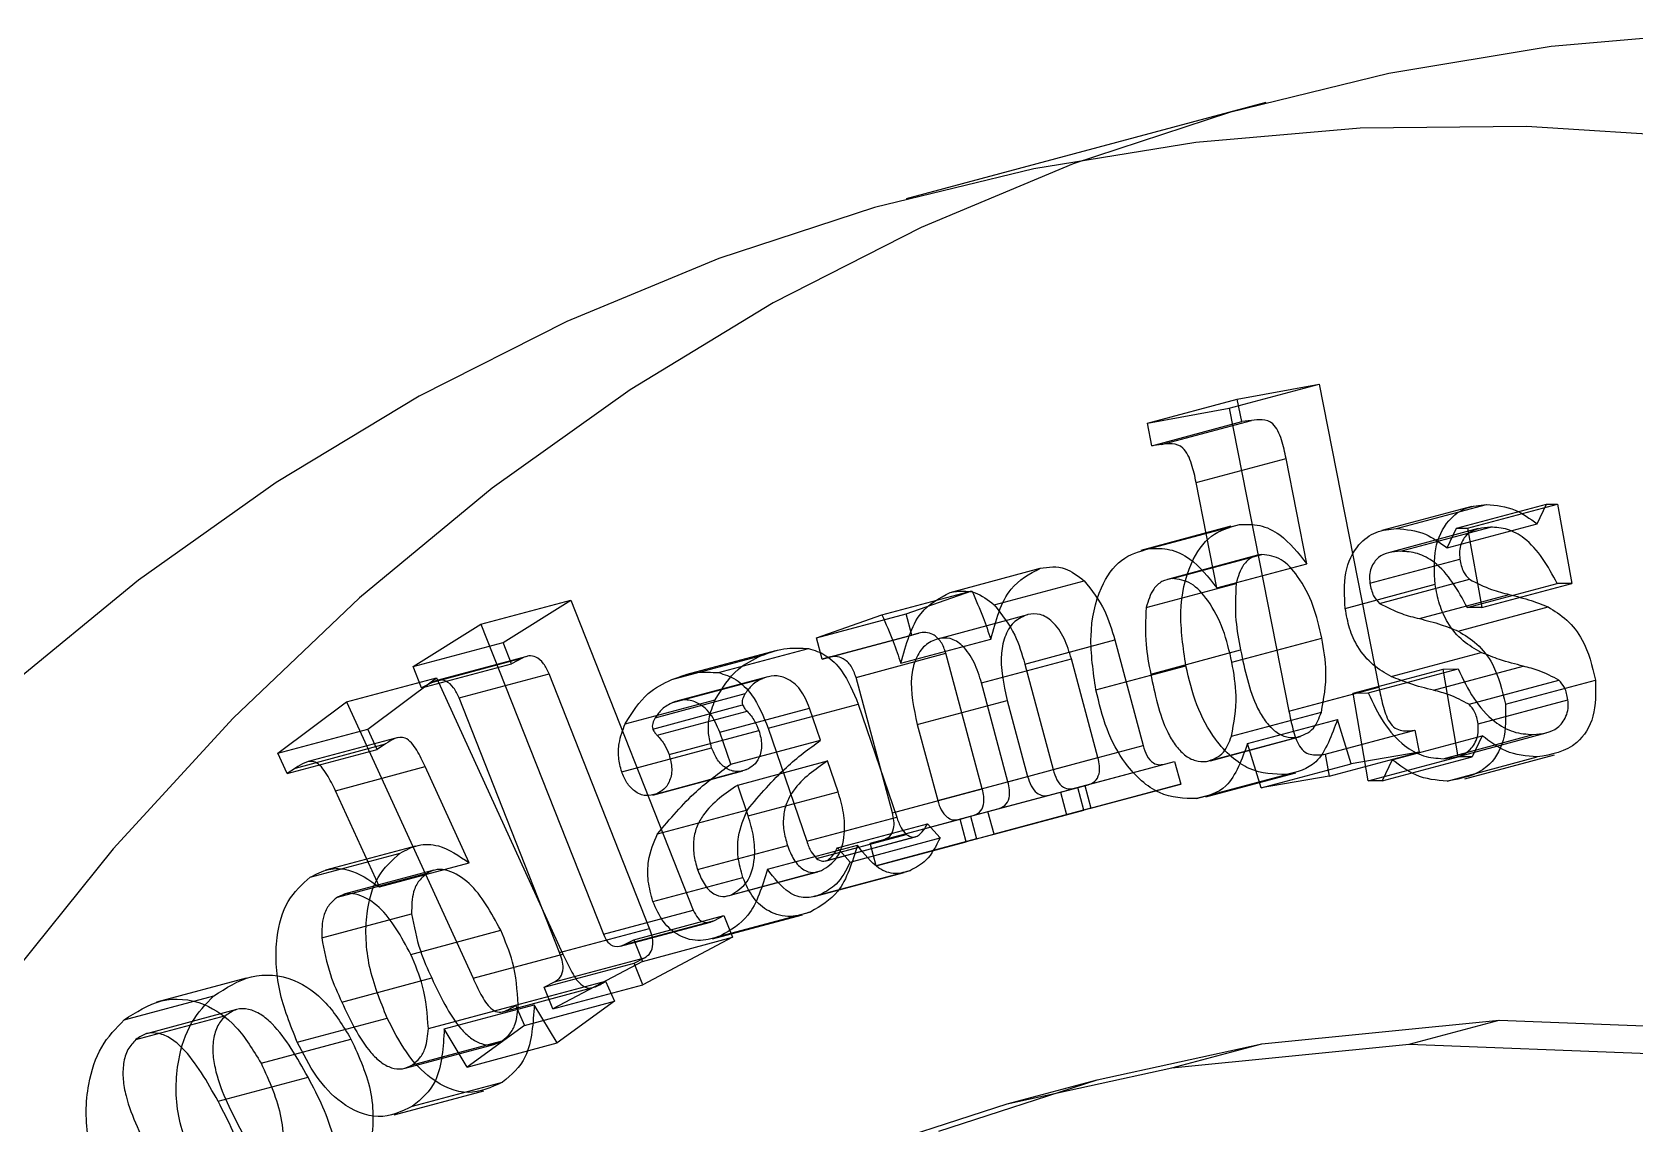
# Model space of a CAD drawing. Header units: inches. Extents: x 0 to 16.3, y 0 to 11.5.
# Drawn here: x 3.9 to 4.508, y 7.909 to 8.324 of the extents above; entities that cross this region are included whole.
import ezdxf

# ---------------------------------------------------------------- set-up
doc = ezdxf.new("R2010")
doc.units = ezdxf.units.IN
doc.header["$MEASUREMENT"] = 0

msp = doc.modelspace()

# ---------------------------------------------------------------- linework, layer by layer
at = {"color": 7, "linetype": 'Continuous', "lineweight": 25}
for p, q in [((4.36816, 8.29701), (4.23156, 8.26042)), ((4.35426, 8.18093), (4.38841, 8.19008)), ((4.35728, 8.18436), (4.38841, 8.19008)), ((4.38841, 8.19008), (4.41104, 8.07507)), ((4.32313, 8.17522), (4.35728, 8.18436)), ((4.35897, 8.17582), (4.35728, 8.18436)), ((4.32313, 8.17522), (4.35426, 8.18093)), ((4.32482, 8.16667), (4.35897, 8.17582)), ((4.32855, 8.16716), (4.3627, 8.17631)), ((4.35426, 8.18093), (4.37689, 8.06592)), ((4.3627, 8.17631), (4.35897, 8.17582)), ((4.32482, 8.16667), (4.32313, 8.17522)), ((4.32855, 8.16716), (4.32482, 8.16667)), ((4.34165, 8.15273), (4.3758, 8.16188)), ((4.38368, 8.12185), (4.3758, 8.16188)), ((4.34953, 8.1127), (4.34165, 8.15273)), ((4.44635, 8.14365), (4.4122, 8.1345)), ((4.41774, 8.13521), (4.45189, 8.14436)), ((4.44055, 8.13537), (4.4747, 8.14452)), ((4.44473, 8.1354), (4.47888, 8.14455)), ((4.47115, 8.13701), (4.4747, 8.14452)), ((4.4747, 8.14452), (4.47888, 8.14455)), ((4.47888, 8.14455), (4.48435, 8.11442)), ((4.3548, 8.1361), (4.32065, 8.12695)), ((4.32398, 8.12763), (4.35813, 8.13677)), ((4.44881, 8.13522), (4.41466, 8.12607)), ((4.41923, 8.12663), (4.45339, 8.13578)), ((4.437, 8.12787), (4.47115, 8.13701)), ((4.437, 8.12787), (4.44055, 8.13537)), ((4.44055, 8.13537), (4.44473, 8.1354)), ((4.44473, 8.1354), (4.4502, 8.10527)), ((4.36495, 8.12509), (4.3308, 8.11594)), ((4.33251, 8.11629), (4.36666, 8.12544)), ((4.34953, 8.1127), (4.38368, 8.12185)), ((4.40765, 8.11452), (4.4418, 8.12367)), ((4.24826, 8.111), (4.28242, 8.12015)), ((4.26497, 8.10629), (4.29912, 8.11544)), ((4.41132, 8.10681), (4.44547, 8.11596)), ((4.4502, 8.10527), (4.48435, 8.11442)), ((4.48435, 8.11442), (4.47878, 8.11437)), ((4.22235, 8.10246), (4.2565, 8.1116)), ((4.23159, 8.10284), (4.2565, 8.1116)), ((4.32269, 8.10523), (4.35684, 8.11438)), ((4.39827, 8.10491), (4.43242, 8.11406)), ((4.42644, 8.10104), (4.46059, 8.11018)), ((4.44463, 8.10523), (4.47878, 8.11437)), ((4.07006, 8.09888), (4.10421, 8.10803)), ((4.07846, 8.09201), (4.10421, 8.10803)), ((4.10421, 8.10803), (4.15069, 7.99037)), ((4.19744, 8.09369), (4.23159, 8.10284)), ((4.19744, 8.09369), (4.22235, 8.10246)), ((4.23374, 8.09482), (4.23159, 8.10284)), ((4.24359, 8.09342), (4.27774, 8.10257)), ((4.44119, 8.09632), (4.47534, 8.10547)), ((4.4502, 8.10527), (4.44463, 8.10523)), ((4.04431, 8.08286), (4.07006, 8.09888)), ((4.07006, 8.09888), (4.11654, 7.98122)), ((4.04431, 8.08286), (4.07846, 8.09201)), ((4.08168, 8.08386), (4.07846, 8.09201)), ((4.19959, 8.08568), (4.19744, 8.09369)), ((4.19959, 8.08568), (4.23374, 8.09482)), ((4.20219, 8.08636), (4.23634, 8.0955)), ((4.22951, 8.08411), (4.26366, 8.09326)), ((4.23634, 8.0955), (4.23374, 8.09482)), ((4.2766, 8.08381), (4.31075, 8.09296)), ((4.31075, 8.09296), (4.3215, 8.0529)), ((4.35525, 8.08453), (4.3894, 8.09368)), ((4.05176, 8.07695), (4.08591, 8.0861)), ((4.08748, 8.08672), (4.05333, 8.07757)), ((4.08591, 8.0861), (4.08168, 8.08386)), ((4.14248, 8.07789), (4.17663, 8.08704)), ((4.18193, 8.08884), (4.14778, 8.07969)), ((4.16026, 8.08053), (4.19441, 8.08968)), ((4.20219, 8.08636), (4.19959, 8.08568)), ((4.21249, 8.07874), (4.24664, 8.08788)), ((4.26043, 8.03648), (4.24664, 8.08788)), ((4.26015, 8.07661), (4.2943, 8.08575)), ((4.30434, 8.04828), (4.2943, 8.08575)), ((4.32441, 8.07999), (4.35856, 8.08914)), ((4.41575, 8.07905), (4.4499, 8.08819)), ((4.01904, 8.06941), (4.05319, 8.07855)), ((4.02706, 8.05912), (4.05319, 8.07855)), ((4.04753, 8.07471), (4.04431, 8.08286)), ((4.04753, 8.07471), (4.08168, 8.08386)), ((4.05319, 8.07855), (4.10119, 7.97368)), ((4.06176, 8.07092), (4.09591, 8.08007)), ((4.13407, 7.98345), (4.09591, 8.08007)), ((4.14292, 8.06919), (4.17707, 8.07834)), ((4.17903, 8.07898), (4.14487, 8.06983)), ((4.22628, 8.02733), (4.21249, 8.07874)), ((4.2766, 8.08381), (4.28735, 8.04375)), ((4.30362, 8.07396), (4.33777, 8.0831)), ((4.4013, 8.07275), (4.43545, 8.0819)), ((4.40701, 8.07283), (4.44117, 8.08198)), ((4.43175, 8.07384), (4.4659, 8.08299)), ((4.43545, 8.0819), (4.44117, 8.08198)), ((4.44119, 8.04856), (4.43545, 8.0819)), ((4.05176, 8.07695), (4.04753, 8.07471)), ((4.13627, 8.06344), (4.17042, 8.07259)), ((4.27019, 8.03913), (4.26015, 8.07661)), ((4.37689, 8.06592), (4.41104, 8.07507)), ((4.4013, 8.07275), (4.40701, 8.07283)), ((4.40704, 8.03941), (4.4013, 8.07275)), ((4.4453, 8.06851), (4.47945, 8.07766)), ((4.45915, 8.06857), (4.4933, 8.07772)), ((3.99291, 8.04998), (4.01904, 8.06941)), ((4.01904, 8.06941), (4.06704, 7.96453)), ((4.09992, 7.97431), (4.06176, 8.07092)), ((4.12483, 8.06109), (4.15898, 8.07024)), ((4.13526, 8.05912), (4.16941, 8.06827)), ((4.13699, 8.05674), (4.17114, 8.06588)), ((4.16073, 8.05794), (4.19488, 8.06709)), ((4.17918, 8.05946), (4.21333, 8.06861)), ((4.19904, 8.05488), (4.19488, 8.06709)), ((4.21333, 8.06861), (4.22793, 8.02567)), ((4.23576, 8.06085), (4.26991, 8.07)), ((4.26991, 8.07), (4.27765, 8.04111)), ((4.44871, 8.0611), (4.48286, 8.07024)), ((4.23576, 8.06085), (4.2435, 8.03197)), ((4.35507, 8.05637), (4.38922, 8.06551)), ((4.36116, 8.05359), (4.39531, 8.06274)), ((4.40056, 8.04589), (4.39531, 8.06274)), ((3.99291, 8.04998), (4.02706, 8.05912)), ((4.03856, 8.05594), (4.00441, 8.04679)), ((4.03063, 8.05134), (4.02706, 8.05912)), ((4.14148, 8.04943), (4.17563, 8.05858)), ((4.16489, 8.04573), (4.16073, 8.05794)), ((4.16489, 8.04573), (4.19904, 8.05488)), ((4.17918, 8.05946), (4.19378, 8.01652)), ((4.34557, 8.04679), (4.37972, 8.05594)), ((4.34714, 8.04711), (4.38129, 8.05625)), ((4.36641, 8.03675), (4.36116, 8.05359)), ((4.3906, 8.04955), (4.42475, 8.0587)), ((4.4161, 8.04745), (4.45025, 8.0566)), ((4.42475, 8.0587), (4.42638, 8.05035)), ((4.43547, 8.04787), (4.46962, 8.05702)), ((4.44046, 8.04848), (4.47461, 8.05763)), ((4.45025, 8.0566), (4.44643, 8.04863)), ((3.99648, 8.04219), (3.99291, 8.04998)), ((3.99648, 8.04219), (4.03063, 8.05134)), ((3.99965, 8.04433), (4.0338, 8.05348)), ((4.0338, 8.05348), (4.03063, 8.05134)), ((4.1235, 8.04288), (4.15765, 8.05203)), ((4.27019, 8.03913), (4.30434, 8.04828)), ((4.28735, 8.04375), (4.3215, 8.0529)), ((4.3906, 8.04955), (4.39223, 8.04121)), ((4.39223, 8.04121), (4.42638, 8.05035)), ((4.42638, 8.05035), (4.40056, 8.04589)), ((4.40704, 8.03941), (4.44119, 8.04856)), ((4.41227, 8.03948), (4.44643, 8.04863)), ((4.4161, 8.04745), (4.41227, 8.03948)), ((4.43698, 8.03937), (4.47113, 8.04852)), ((4.44643, 8.04863), (4.44119, 8.04856)), ((4.44366, 8.04025), (4.47781, 8.04939)), ((3.99965, 8.04433), (3.99648, 8.04219)), ((4.01475, 8.0357), (4.0489, 8.04485)), ((4.06561, 8.00832), (4.0489, 8.04485)), ((4.13529, 8.03408), (4.16945, 8.04323)), ((4.13678, 8.03457), (4.17093, 8.04371)), ((4.16756, 8.03786), (4.20171, 8.04701)), ((4.20569, 8.03533), (4.20171, 8.04701)), ((4.29594, 8.03675), (4.33009, 8.04589)), ((4.29933, 8.03768), (4.33348, 8.04683)), ((4.33009, 8.04589), (4.33348, 8.04683)), ((4.33348, 8.04683), (4.33579, 8.03824)), ((4.34184, 8.0327), (4.37599, 8.04184)), ((4.34538, 8.0334), (4.37953, 8.04255)), ((4.36641, 8.03675), (4.40056, 8.04589)), ((4.03146, 7.99917), (4.01475, 8.0357)), ((4.17154, 8.02618), (4.16756, 8.03786)), ((4.17154, 8.02618), (4.20569, 8.03533)), ((4.22628, 8.02733), (4.26043, 8.03648)), ((4.2435, 8.03197), (4.27765, 8.04111)), ((4.26261, 8.0278), (4.29676, 8.03695)), ((4.26645, 8.02884), (4.3006, 8.03799)), ((4.29594, 8.03675), (4.29933, 8.03768)), ((4.29676, 8.03695), (4.3006, 8.03799)), ((4.29906, 8.02836), (4.29676, 8.03695)), ((4.33579, 8.03824), (4.29906, 8.02836)), ((4.29933, 8.03768), (4.30163, 8.02909)), ((4.30163, 8.02909), (4.33579, 8.03824)), ((4.39223, 8.04121), (4.36641, 8.03675)), ((4.41227, 8.03948), (4.40704, 8.03941)), ((4.25131, 8.02476), (4.28546, 8.03391)), ((4.25596, 8.02602), (4.29011, 8.03517)), ((4.28546, 8.03391), (4.29011, 8.03517)), ((4.29011, 8.03517), (4.29241, 8.02658)), ((4.13709, 8.01935), (4.17125, 8.0285)), ((4.19378, 8.01652), (4.22793, 8.02567)), ((4.20544, 8.01404), (4.23959, 8.02319)), ((4.21786, 8.01577), (4.25201, 8.02492)), ((4.22282, 8.01711), (4.25697, 8.02626)), ((4.23959, 8.02319), (4.24443, 8.01779)), ((4.25131, 8.02476), (4.25596, 8.02602)), ((4.25201, 8.02492), (4.25697, 8.02626)), ((4.25431, 8.01633), (4.25201, 8.02492)), ((4.29241, 8.02658), (4.25431, 8.01633)), ((4.25596, 8.02602), (4.25826, 8.01743)), ((4.25826, 8.01743), (4.29241, 8.02658)), ((4.26261, 8.0278), (4.26645, 8.02884)), ((4.26491, 8.01921), (4.26261, 8.0278)), ((4.30163, 8.02909), (4.26491, 8.01921)), ((4.26491, 8.01921), (4.29906, 8.02836)), ((4.19744, 8.00998), (4.23159, 8.01913)), ((4.20095, 8.00905), (4.2351, 8.0182)), ((4.20162, 8.00927), (4.23577, 8.01842)), ((4.21028, 8.00864), (4.24443, 8.01779)), ((4.21786, 8.01577), (4.22282, 8.01711)), ((4.25826, 8.01743), (4.22016, 8.00719)), ((4.00522, 8.00286), (4.03937, 8.01201)), ((4.04514, 8.01468), (4.01099, 8.00554)), ((4.15228, 8.00582), (4.18644, 8.01497)), ((4.17884, 8.00589), (4.21299, 8.01503)), ((4.20544, 8.01404), (4.21028, 8.00864)), ((4.22016, 8.00719), (4.21786, 8.01577)), ((4.22016, 8.00719), (4.25431, 8.01633)), ((4.05212, 8.00554), (4.01797, 7.99639)), ((4.03146, 7.99917), (4.06561, 8.00832)), ((4.16384, 7.99578), (4.19799, 8.00493)), ((4.16521, 7.99623), (4.19936, 8.00538)), ((4.19901, 7.99631), (4.23316, 8.00546)), ((4.01553, 7.99526), (4.04968, 8.00441)), ((4.13536, 7.99367), (4.16951, 8.00282)), ((4.19665, 7.9955), (4.2308, 8.00465)), ((4.00956, 7.97988), (4.04371, 7.98903)), ((4.11654, 7.98122), (4.15069, 7.99037)), ((4.12817, 7.97915), (4.16233, 7.9883)), ((4.15795, 7.97949), (4.1921, 7.98864)), ((4.15876, 7.98642), (4.16233, 7.9883)), ((4.16121, 7.98062), (4.19536, 7.98977)), ((4.16233, 7.9883), (4.16557, 7.98007)), ((4.0434, 7.97359), (4.07755, 7.98273)), ((4.09992, 7.97431), (4.13407, 7.98345)), ((4.12306, 7.97665), (4.15721, 7.9858)), ((4.12461, 7.97727), (4.15876, 7.98642)), ((4.12461, 7.97727), (4.12817, 7.97915)), ((4.12817, 7.97915), (4.13142, 7.97092)), ((4.13142, 7.97092), (4.16557, 7.98007)), ((4.16557, 7.98007), (4.1315, 7.962)), ((4.06704, 7.96453), (4.10119, 7.97368)), ((4.0941, 7.96108), (4.12825, 7.97023)), ((4.13142, 7.97092), (4.09735, 7.95285)), ((4.09797, 7.96313), (4.13212, 7.97227)), ((4.12825, 7.97023), (4.13212, 7.97227)), ((4.1315, 7.962), (4.12825, 7.97023)), ((3.98093, 7.96458), (3.94678, 7.95543)), ((4.01718, 7.95546), (4.05133, 7.96461)), ((4.08316, 7.95424), (4.11731, 7.96338)), ((4.0941, 7.96108), (4.09797, 7.96313)), ((4.11731, 7.96338), (4.1208, 7.95576)), ((3.9345, 7.9487), (3.96866, 7.95785)), ((4.07838, 7.9518), (4.11253, 7.96095)), ((4.09735, 7.95285), (4.0941, 7.96108)), ((4.09735, 7.95285), (4.1315, 7.962)), ((3.93903, 7.94124), (3.97318, 7.95039)), ((3.97721, 7.95262), (3.94306, 7.94347)), ((4.05007, 7.94538), (4.08422, 7.95452)), ((4.05613, 7.94528), (4.09028, 7.95443)), ((4.08316, 7.95424), (4.08664, 7.94661)), ((4.08664, 7.94661), (4.1208, 7.95576)), ((4.09902, 7.93994), (4.09028, 7.95443)), ((4.1208, 7.95576), (4.09902, 7.93994)), ((4.00028, 7.94026), (4.03443, 7.94941)), ((4.06487, 7.93079), (4.05613, 7.94528)), ((4.08664, 7.94661), (4.06487, 7.93079)), ((4.36661, 7.93967), (4.45672, 7.94862)), ((4.42257, 7.93947), (4.45672, 7.94862)), ((4.45672, 7.94862), (4.54772, 7.94504)), ((3.98652, 7.93229), (4.02067, 7.94143)), ((4.04128, 7.93038), (4.07543, 7.93953)), ((4.04401, 7.93163), (4.07816, 7.94078)), ((4.06487, 7.93079), (4.09902, 7.93994)), ((4.30402, 7.92593), (4.36661, 7.93967)), ((4.33246, 7.93052), (4.36661, 7.93967)), ((4.33246, 7.93052), (4.42257, 7.93947)), ((4.42257, 7.93947), (4.51357, 7.9359)), ((3.97022, 7.91779), (4.00437, 7.92694)), ((4.24392, 7.90645), (4.30402, 7.92593)), ((4.26986, 7.91678), (4.33246, 7.93052)), ((4.26986, 7.91678), (4.30402, 7.92593)), ((4.03705, 7.91264), (4.0712, 7.92179)), ((4.04411, 7.91592), (4.07826, 7.92507)), ((4.20977, 7.8973), (4.26986, 7.91678))]:
    msp.add_line(p, q, dxfattribs=at)
at = {"color": 7, "linetype": 'Continuous', "lineweight": 25, "flags": 128}
for points in [[(4.53909, 8.32372), (4.4765, 8.31824), (4.41484, 8.30804), (4.35428, 8.29316), (4.29501, 8.27364), (4.2372, 8.24954), (4.18102, 8.22093), (4.12666, 8.18789), (4.07425, 8.15053), (4.02397, 8.10896), (3.97596, 8.06329), (3.93037, 8.01367), (3.88733, 7.96025), (3.84696, 7.90318), (3.8094, 7.84263), (3.77475, 7.77878), (3.74311, 7.71183), (3.71458, 7.64198), (3.68925, 7.56942), (3.66719, 7.49439), (3.64846, 7.41709), (3.63312, 7.33777), (3.62122, 7.25666), (3.61279, 7.174)], [(4.53081, 8.28379), (4.4671, 8.28785), (4.40393, 8.2872), (4.34149, 8.28185), (4.27996, 8.2718), (4.21953, 8.2571), (4.16037, 8.23778), (4.10266, 8.2139), (4.04658, 8.18553), (3.99228, 8.15276), (3.93993, 8.11568), (3.88968, 8.07441), (3.84169, 8.02906), (3.79609, 7.97977), (3.75303, 7.92669), (3.71262, 7.86998), (3.67499, 7.80979), (3.64024, 7.74631), (3.6085, 7.67974), (3.57983, 7.61026)]]:
    msp.add_lwpolyline(points, dxfattribs=at)
at = {"color": 7, "linetype": 'Continuous', "lineweight": 25}
for points, knots in [([(4.3758, 8.16188), (4.37532, 8.16419), (4.37438, 8.16879), (4.37147, 8.17549), (4.36662, 8.17682), (4.36401, 8.17648), (4.3627, 8.17631)], [0, 0, 0, 0, 0.282313, 0.560618, 0.77811, 1, 1, 1, 1]), ([(4.34165, 8.15273), (4.34117, 8.15505), (4.34023, 8.15964), (4.33732, 8.16634), (4.33247, 8.16767), (4.32986, 8.16733), (4.32855, 8.16716)], [0, 0, 0, 0, 0.2823125, 0.5606182, 0.77811, 1, 1, 1, 1]), ([(4.43242, 8.11406), (4.43214, 8.11872), (4.4316, 8.12803), (4.43672, 8.13833), (4.44399, 8.14361), (4.44925, 8.14411), (4.45189, 8.14436)], [0, 0, 0, 0, 0.279636, 0.558817, 0.779134, 1, 1, 1, 1]), ([(4.45189, 8.14436), (4.45559, 8.14406), (4.4622, 8.14352), (4.46841, 8.139), (4.47115, 8.13701)], [0, 0, 0, 0, 0.559307, 1, 1, 1, 1]), ([(4.33777, 8.0831), (4.33674, 8.08999), (4.33468, 8.10374), (4.33851, 8.12152), (4.34685, 8.13361), (4.35437, 8.13572), (4.35813, 8.13677)], [0, 0, 0, 0, 0.280711, 0.560084, 0.780032, 1, 1, 1, 1]), ([(4.35813, 8.13677), (4.36067, 8.13686), (4.36575, 8.13703), (4.37511, 8.13262), (4.38043, 8.12593), (4.38368, 8.12185)], [0, 0, 0, 0, 0.2804613, 0.5605328, 1, 1, 1, 1]), ([(4.39827, 8.10491), (4.39799, 8.10957), (4.39745, 8.11888), (4.40257, 8.12918), (4.40984, 8.13446), (4.4151, 8.13496), (4.41774, 8.13521)], [0, 0, 0, 0, 0.279636, 0.558817, 0.7791343, 1, 1, 1, 1]), ([(4.41774, 8.13521), (4.42144, 8.13491), (4.42805, 8.13437), (4.43426, 8.12986), (4.437, 8.12787)], [0, 0, 0, 0, 0.559307, 1, 1, 1, 1]), ([(4.45339, 8.13578), (4.45041, 8.13551), (4.44594, 8.13511), (4.44241, 8.1304), (4.44156, 8.12671), (4.44172, 8.12468), (4.4418, 8.12367)], [0, 0, 0, 0, 0.498876, 0.748652, 0.874321, 1, 1, 1, 1]), ([(4.47878, 8.11437), (4.47702, 8.11764), (4.47352, 8.12416), (4.46701, 8.1316), (4.4599, 8.13535), (4.45556, 8.13564), (4.45339, 8.13578)], [0, 0, 0, 0, 0.280457, 0.559866, 0.779766, 1, 1, 1, 1]), ([(4.30362, 8.07396), (4.30259, 8.08085), (4.30053, 8.09459), (4.30436, 8.11237), (4.3127, 8.12446), (4.32022, 8.12657), (4.32398, 8.12763)], [0, 0, 0, 0, 0.280711, 0.560084, 0.780032, 1, 1, 1, 1]), ([(4.32398, 8.12763), (4.32652, 8.12771), (4.3316, 8.12788), (4.34096, 8.12347), (4.34628, 8.11679), (4.34953, 8.1127)], [0, 0, 0, 0, 0.2804613, 0.5605328, 1, 1, 1, 1]), ([(4.41923, 8.12663), (4.41626, 8.12637), (4.41179, 8.12596), (4.40825, 8.12125), (4.40741, 8.11756), (4.40757, 8.11553), (4.40765, 8.11452)], [0, 0, 0, 0, 0.498876, 0.748652, 0.874321, 1, 1, 1, 1]), ([(4.44463, 8.10523), (4.44287, 8.10849), (4.43937, 8.11501), (4.43286, 8.12245), (4.42575, 8.12621), (4.42141, 8.12649), (4.41923, 8.12663)], [0, 0, 0, 0, 0.2804571, 0.5598664, 0.779766, 1, 1, 1, 1]), ([(4.28242, 8.12015), (4.2856, 8.12062), (4.29128, 8.12145), (4.29672, 8.11728), (4.29912, 8.11544)], [0, 0, 0, 0, 0.559872, 1, 1, 1, 1]), ([(4.36666, 8.12544), (4.36535, 8.12515), (4.36273, 8.12457), (4.35883, 8.12113), (4.35759, 8.11694), (4.35684, 8.11438)], [0, 0, 0, 0, 0.2808275, 0.561173, 1, 1, 1, 1]), ([(4.3894, 8.09368), (4.38843, 8.09787), (4.38651, 8.10622), (4.38105, 8.11661), (4.37411, 8.1244), (4.36913, 8.12509), (4.36666, 8.12544)], [0, 0, 0, 0, 0.28125, 0.561476, 0.781735, 1, 1, 1, 1]), ([(4.4418, 8.12367), (4.44214, 8.12196), (4.44275, 8.11892), (4.44464, 8.11687), (4.44547, 8.11596)], [0, 0, 0, 0, 0.559903, 1, 1, 1, 1]), ([(4.26366, 8.09326), (4.26562, 8.10038), (4.26912, 8.11308), (4.27836, 8.11799), (4.28242, 8.12015)], [0, 0, 0, 0, 0.560932, 1, 1, 1, 1]), ([(4.29912, 8.11544), (4.302, 8.1118), (4.30716, 8.10528), (4.30965, 8.09673), (4.31075, 8.09296)], [0, 0, 0, 0, 0.558164, 1, 1, 1, 1]), ([(4.33251, 8.11629), (4.3312, 8.116), (4.32858, 8.11542), (4.32468, 8.11199), (4.32344, 8.10779), (4.32269, 8.10523)], [0, 0, 0, 0, 0.280827, 0.561173, 1, 1, 1, 1]), ([(4.35525, 8.08453), (4.35428, 8.08872), (4.35236, 8.09707), (4.3469, 8.10746), (4.33996, 8.11525), (4.33498, 8.11595), (4.33251, 8.11629)], [0, 0, 0, 0, 0.28125, 0.561476, 0.781735, 1, 1, 1, 1]), ([(4.40765, 8.11452), (4.40799, 8.11282), (4.4086, 8.10977), (4.41049, 8.10772), (4.41132, 8.10681)], [0, 0, 0, 0, 0.559903, 1, 1, 1, 1]), ([(4.44547, 8.11596), (4.44826, 8.11454), (4.45325, 8.11199), (4.45834, 8.11074), (4.46059, 8.11018)], [0, 0, 0, 0, 0.558902, 1, 1, 1, 1]), ([(4.22951, 8.08411), (4.23147, 8.09123), (4.23496, 8.10393), (4.24421, 8.10885), (4.24826, 8.111)], [0, 0, 0, 0, 0.560932, 1, 1, 1, 1]), ([(4.24826, 8.111), (4.25145, 8.11147), (4.25713, 8.1123), (4.26257, 8.10813), (4.26497, 8.10629)], [0, 0, 0, 0, 0.559872, 1, 1, 1, 1]), ([(4.2565, 8.1116), (4.25796, 8.10824), (4.26057, 8.10224), (4.26272, 8.096), (4.26366, 8.09326)], [0, 0, 0, 0, 0.559954, 1, 1, 1, 1]), ([(4.35684, 8.11438), (4.35661, 8.10973), (4.35619, 8.10141), (4.35783, 8.0929), (4.35856, 8.08914)], [0, 0, 0, 0, 0.558639, 1, 1, 1, 1]), ([(4.4499, 8.08819), (4.44756, 8.0895), (4.44289, 8.09212), (4.4373, 8.09871), (4.4338, 8.10643), (4.43288, 8.11151), (4.43242, 8.11406)], [0, 0, 0, 0, 0.280271, 0.559755, 0.779793, 1, 1, 1, 1]), ([(4.46059, 8.11018), (4.46335, 8.10949), (4.46829, 8.10825), (4.47319, 8.10632), (4.47534, 8.10547)], [0, 0, 0, 0, 0.560179, 1, 1, 1, 1]), ([(4.22235, 8.10246), (4.22381, 8.0991), (4.22642, 8.0931), (4.22857, 8.08686), (4.22951, 8.08411)], [0, 0, 0, 0, 0.559954, 1, 1, 1, 1]), ([(4.26497, 8.10629), (4.26785, 8.10265), (4.27301, 8.09613), (4.2755, 8.08759), (4.2766, 8.08381)], [0, 0, 0, 0, 0.558164, 1, 1, 1, 1]), ([(4.27774, 8.10257), (4.27601, 8.10187), (4.27256, 8.10048), (4.26905, 8.09505), (4.26666, 8.08488), (4.26857, 8.07613), (4.26991, 8.07)], [0, 0, 0, 0, 0.187081, 0.373901, 0.560977, 1, 1, 1, 1]), ([(4.2943, 8.08575), (4.29349, 8.08842), (4.29187, 8.09373), (4.28759, 8.09994), (4.28239, 8.10319), (4.27929, 8.10278), (4.27774, 8.10257)], [0, 0, 0, 0, 0.280851, 0.5602, 0.779932, 1, 1, 1, 1]), ([(4.32269, 8.10523), (4.32246, 8.10058), (4.32204, 8.09226), (4.32368, 8.08375), (4.32441, 8.07999)], [0, 0, 0, 0, 0.558639, 1, 1, 1, 1]), ([(4.41575, 8.07905), (4.41341, 8.08035), (4.40874, 8.08297), (4.40315, 8.08956), (4.39965, 8.09729), (4.39873, 8.10237), (4.39827, 8.10491)], [0, 0, 0, 0, 0.280271, 0.559755, 0.779793, 1, 1, 1, 1]), ([(4.41132, 8.10681), (4.41411, 8.10539), (4.4191, 8.10284), (4.42419, 8.10159), (4.42644, 8.10104)], [0, 0, 0, 0, 0.558902, 1, 1, 1, 1]), ([(4.47534, 8.10547), (4.47776, 8.10399), (4.48259, 8.10103), (4.48994, 8.09177), (4.49202, 8.08304), (4.4933, 8.07772)], [0, 0, 0, 0, 0.28117, 0.562032, 1, 1, 1, 1]), ([(4.42644, 8.10104), (4.4292, 8.10034), (4.43414, 8.0991), (4.43904, 8.09717), (4.44119, 8.09632)], [0, 0, 0, 0, 0.560179, 1, 1, 1, 1]), ([(4.44119, 8.09632), (4.44361, 8.09484), (4.44844, 8.09188), (4.45579, 8.08263), (4.45787, 8.07389), (4.45915, 8.06857)], [0, 0, 0, 0, 0.28117, 0.562032, 1, 1, 1, 1]), ([(4.24359, 8.09342), (4.24186, 8.09273), (4.23841, 8.09133), (4.2349, 8.0859), (4.23251, 8.07573), (4.23442, 8.06698), (4.23576, 8.06085)], [0, 0, 0, 0, 0.187081, 0.373901, 0.560977, 1, 1, 1, 1]), ([(4.24664, 8.08788), (4.24611, 8.0894), (4.24504, 8.09242), (4.24197, 8.09512), (4.23895, 8.096), (4.23721, 8.09567), (4.23634, 8.0955)], [0, 0, 0, 0, 0.279412, 0.558713, 0.779251, 1, 1, 1, 1]), ([(4.26015, 8.07661), (4.25934, 8.07927), (4.25772, 8.08458), (4.25343, 8.09079), (4.24824, 8.09404), (4.24514, 8.09363), (4.24359, 8.09342)], [0, 0, 0, 0, 0.2808515, 0.5602, 0.7799323, 1, 1, 1, 1]), ([(4.38922, 8.06551), (4.39015, 8.07056), (4.39182, 8.0796), (4.39014, 8.08937), (4.3894, 8.09368)], [0, 0, 0, 0, 0.558823, 1, 1, 1, 1]), ([(4.09591, 8.08007), (4.09529, 8.08143), (4.09405, 8.08415), (4.09113, 8.08663), (4.08823, 8.08711), (4.08668, 8.08643), (4.08591, 8.0861)], [0, 0, 0, 0, 0.280307, 0.558987, 0.779182, 1, 1, 1, 1]), ([(4.15898, 8.07024), (4.16163, 8.07451), (4.16636, 8.08214), (4.17349, 8.08554), (4.17663, 8.08704)], [0, 0, 0, 0, 0.558981, 1, 1, 1, 1]), ([(4.17663, 8.08704), (4.17982, 8.08819), (4.18552, 8.09023), (4.1917, 8.08985), (4.19441, 8.08968)], [0, 0, 0, 0, 0.560017, 1, 1, 1, 1]), ([(4.19441, 8.08968), (4.19668, 8.089), (4.2012, 8.08765), (4.20843, 8.0804), (4.21147, 8.07308), (4.21333, 8.06861)], [0, 0, 0, 0, 0.280025, 0.5605, 1, 1, 1, 1]), ([(4.21249, 8.07874), (4.21196, 8.08025), (4.21089, 8.08327), (4.20782, 8.08598), (4.2048, 8.08685), (4.20306, 8.08652), (4.20219, 8.08636)], [0, 0, 0, 0, 0.279412, 0.558713, 0.779251, 1, 1, 1, 1]), ([(4.35507, 8.05637), (4.356, 8.06141), (4.35767, 8.07045), (4.35599, 8.08022), (4.35525, 8.08453)], [0, 0, 0, 0, 0.558823, 1, 1, 1, 1]), ([(4.35856, 8.08914), (4.35934, 8.08538), (4.36091, 8.07786), (4.36395, 8.06861), (4.36774, 8.06213), (4.37134, 8.05825), (4.37555, 8.05589), (4.37833, 8.05592), (4.37972, 8.05594)], [0, 0, 0, 0, 0.250445, 0.500241, 0.625377, 0.750243, 0.875139, 1, 1, 1, 1]), ([(4.4659, 8.08299), (4.4629, 8.08375), (4.45755, 8.08512), (4.45224, 8.08725), (4.4499, 8.08819)], [0, 0, 0, 0, 0.560147, 1, 1, 1, 1]), ([(4.12483, 8.06109), (4.12748, 8.06536), (4.13221, 8.07299), (4.13934, 8.07639), (4.14248, 8.07789)], [0, 0, 0, 0, 0.558981, 1, 1, 1, 1]), ([(4.14248, 8.07789), (4.14567, 8.07904), (4.15137, 8.08108), (4.15755, 8.0807), (4.16026, 8.08053)], [0, 0, 0, 0, 0.560017, 1, 1, 1, 1]), ([(4.16026, 8.08053), (4.16252, 8.07986), (4.16705, 8.0785), (4.17428, 8.07125), (4.17732, 8.06393), (4.17918, 8.05946)], [0, 0, 0, 0, 0.2800249, 0.5604996, 1, 1, 1, 1]), ([(4.17707, 8.07834), (4.17563, 8.07762), (4.17307, 8.07632), (4.17123, 8.07373), (4.17042, 8.07259)], [0, 0, 0, 0, 0.559897, 1, 1, 1, 1]), ([(4.19488, 8.06709), (4.19383, 8.06956), (4.19173, 8.07449), (4.18643, 8.07863), (4.18134, 8.0797), (4.17849, 8.07879), (4.17707, 8.07834)], [0, 0, 0, 0, 0.279648, 0.558841, 0.779299, 1, 1, 1, 1]), ([(4.32441, 8.07999), (4.32519, 8.07623), (4.32676, 8.06872), (4.3298, 8.05946), (4.33359, 8.05299), (4.33719, 8.0491), (4.3414, 8.04675), (4.34418, 8.04677), (4.34557, 8.04679)], [0, 0, 0, 0, 0.2504451, 0.5002406, 0.6253773, 0.7502429, 0.875139, 1, 1, 1, 1]), ([(4.37599, 8.04184), (4.37122, 8.04196), (4.3617, 8.04219), (4.34919, 8.05348), (4.34135, 8.06809), (4.33897, 8.0781), (4.33777, 8.0831)], [0, 0, 0, 0, 0.279552, 0.55862, 0.779044, 1, 1, 1, 1]), ([(4.43175, 8.07384), (4.42875, 8.0746), (4.4234, 8.07597), (4.41809, 8.07811), (4.41575, 8.07905)], [0, 0, 0, 0, 0.560147, 1, 1, 1, 1]), ([(4.44117, 8.08198), (4.44299, 8.07811), (4.44664, 8.07038), (4.45414, 8.06198), (4.46219, 8.05753), (4.46714, 8.05719), (4.46962, 8.05702)], [0, 0, 0, 0, 0.280312, 0.559798, 0.779727, 1, 1, 1, 1]), ([(4.47945, 8.07766), (4.47695, 8.07898), (4.47249, 8.08134), (4.46792, 8.08248), (4.4659, 8.08299)], [0, 0, 0, 0, 0.558832, 1, 1, 1, 1]), ([(4.06176, 8.07092), (4.06114, 8.07228), (4.0599, 8.07501), (4.05698, 8.07748), (4.05408, 8.07796), (4.05253, 8.07728), (4.05176, 8.07695)], [0, 0, 0, 0, 0.2803066, 0.5589875, 0.779182, 1, 1, 1, 1]), ([(4.17042, 8.07259), (4.17005, 8.0719), (4.16952, 8.07095), (4.16918, 8.06939), (4.16933, 8.06864), (4.16941, 8.06827)], [0, 0, 0, 0, 0.559279, 0.780699, 1, 1, 1, 1]), ([(4.34184, 8.0327), (4.33707, 8.03281), (4.32755, 8.03304), (4.31504, 8.04434), (4.3072, 8.05895), (4.30482, 8.06895), (4.30362, 8.07396)], [0, 0, 0, 0, 0.279552, 0.55862, 0.779044, 1, 1, 1, 1]), ([(4.40701, 8.07283), (4.40884, 8.06896), (4.41249, 8.06124), (4.41999, 8.05283), (4.42804, 8.04838), (4.43299, 8.04804), (4.43547, 8.04787)], [0, 0, 0, 0, 0.2803121, 0.5597984, 0.7797271, 1, 1, 1, 1]), ([(4.41104, 8.07507), (4.4115, 8.0728), (4.41243, 8.06828), (4.41422, 8.06255), (4.41714, 8.05922), (4.42064, 8.0582), (4.4231, 8.0585), (4.42475, 8.0587)], [0, 0, 0, 0, 0.251011, 0.499802, 0.62458, 0.749241, 1, 1, 1, 1]), ([(4.4453, 8.06851), (4.4428, 8.06983), (4.43834, 8.07219), (4.43377, 8.07334), (4.43175, 8.07384)], [0, 0, 0, 0, 0.558832, 1, 1, 1, 1]), ([(4.4933, 8.07772), (4.49338, 8.07294), (4.49355, 8.06335), (4.48538, 8.05094), (4.47653, 8.04943), (4.47113, 8.04852)], [0, 0, 0, 0, 0.279587, 0.560351, 1, 1, 1, 1]), ([(4.48286, 8.07024), (4.48255, 8.07187), (4.482, 8.07477), (4.48023, 8.07678), (4.47945, 8.07766)], [0, 0, 0, 0, 0.560045, 1, 1, 1, 1]), ([(4.14292, 8.06919), (4.14148, 8.06847), (4.13892, 8.06718), (4.13708, 8.06458), (4.13627, 8.06344)], [0, 0, 0, 0, 0.5598965, 1, 1, 1, 1]), ([(4.16073, 8.05794), (4.15968, 8.06041), (4.15757, 8.06534), (4.15228, 8.06948), (4.14718, 8.07055), (4.14434, 8.06965), (4.14292, 8.06919)], [0, 0, 0, 0, 0.279648, 0.558841, 0.7792994, 1, 1, 1, 1]), ([(4.15765, 8.05203), (4.15717, 8.05385), (4.15621, 8.05748), (4.15657, 8.064), (4.15807, 8.06787), (4.15898, 8.07024)], [0, 0, 0, 0, 0.279889, 0.560061, 1, 1, 1, 1]), ([(4.16941, 8.06827), (4.16968, 8.06777), (4.17018, 8.06686), (4.17084, 8.06618), (4.17114, 8.06588)], [0, 0, 0, 0, 0.557727, 1, 1, 1, 1]), ([(4.17114, 8.06588), (4.17216, 8.0647), (4.17399, 8.0626), (4.17513, 8.05981), (4.17563, 8.05858)], [0, 0, 0, 0, 0.560086, 1, 1, 1, 1]), ([(4.37689, 8.06592), (4.37735, 8.06365), (4.37828, 8.05913), (4.38007, 8.0534), (4.38299, 8.05007), (4.38649, 8.04905), (4.38895, 8.04935), (4.3906, 8.04955)], [0, 0, 0, 0, 0.2510109, 0.4998015, 0.6245803, 0.749241, 1, 1, 1, 1]), ([(4.45915, 8.06857), (4.45923, 8.06379), (4.4594, 8.0542), (4.45123, 8.04179), (4.44238, 8.04029), (4.43698, 8.03937)], [0, 0, 0, 0, 0.279587, 0.560351, 1, 1, 1, 1]), ([(4.44871, 8.0611), (4.4484, 8.06272), (4.44785, 8.06562), (4.44608, 8.06763), (4.4453, 8.06851)], [0, 0, 0, 0, 0.560045, 1, 1, 1, 1]), ([(4.46962, 8.05702), (4.47294, 8.05733), (4.47792, 8.05779), (4.48191, 8.06288), (4.48309, 8.06685), (4.48294, 8.06911), (4.48286, 8.07024)], [0, 0, 0, 0, 0.498936, 0.748962, 0.87447, 1, 1, 1, 1]), ([(4.1235, 8.04288), (4.12302, 8.0447), (4.12206, 8.04833), (4.12242, 8.05486), (4.12392, 8.05872), (4.12483, 8.06109)], [0, 0, 0, 0, 0.279889, 0.560061, 1, 1, 1, 1]), ([(4.13627, 8.06344), (4.1359, 8.06276), (4.13537, 8.0618), (4.13503, 8.06024), (4.13518, 8.0595), (4.13526, 8.05912)], [0, 0, 0, 0, 0.559279, 0.780699, 1, 1, 1, 1]), ([(4.39531, 8.06274), (4.39424, 8.05977), (4.39211, 8.05385), (4.3866, 8.04445), (4.38001, 8.04283), (4.37599, 8.04184)], [0, 0, 0, 0, 0.281255, 0.561586, 1, 1, 1, 1]), ([(4.37972, 8.05594), (4.38212, 8.05673), (4.38641, 8.05816), (4.38836, 8.06326), (4.38922, 8.06551)], [0, 0, 0, 0, 0.558414, 1, 1, 1, 1]), ([(4.43547, 8.04787), (4.43879, 8.04818), (4.44377, 8.04865), (4.44776, 8.05373), (4.44894, 8.0577), (4.44879, 8.05996), (4.44871, 8.0611)], [0, 0, 0, 0, 0.498936, 0.748962, 0.87447, 1, 1, 1, 1]), ([(4.0489, 8.04485), (4.04791, 8.04695), (4.04596, 8.05111), (4.04176, 8.05651), (4.03715, 8.05572), (4.03492, 8.05423), (4.0338, 8.05348)], [0, 0, 0, 0, 0.282247, 0.560563, 0.778136, 1, 1, 1, 1]), ([(4.13526, 8.05912), (4.13553, 8.05862), (4.13603, 8.05771), (4.13669, 8.05703), (4.13699, 8.05674)], [0, 0, 0, 0, 0.557727, 1, 1, 1, 1]), ([(4.13699, 8.05674), (4.13801, 8.05556), (4.13984, 8.05345), (4.14098, 8.05066), (4.14148, 8.04943)], [0, 0, 0, 0, 0.5600858, 1, 1, 1, 1]), ([(4.17563, 8.05858), (4.17611, 8.05676), (4.17707, 8.05311), (4.17598, 8.04826), (4.17373, 8.04515), (4.17186, 8.04419), (4.17093, 8.04371)], [0, 0, 0, 0, 0.279658, 0.558891, 0.77931, 1, 1, 1, 1]), ([(4.17125, 8.0285), (4.17601, 8.03414), (4.18453, 8.04423), (4.1946, 8.05162), (4.19904, 8.05488)], [0, 0, 0, 0, 0.559237, 1, 1, 1, 1]), ([(4.36116, 8.05359), (4.36009, 8.05062), (4.35796, 8.0447), (4.35245, 8.0353), (4.34586, 8.03368), (4.34184, 8.0327)], [0, 0, 0, 0, 0.281255, 0.561586, 1, 1, 1, 1]), ([(4.34557, 8.04679), (4.34797, 8.04759), (4.35226, 8.04901), (4.35421, 8.05411), (4.35507, 8.05637)], [0, 0, 0, 0, 0.5584135, 1, 1, 1, 1]), ([(4.47113, 8.04852), (4.46711, 8.04883), (4.45993, 8.04939), (4.45321, 8.05439), (4.45025, 8.0566)], [0, 0, 0, 0, 0.559495, 1, 1, 1, 1]), ([(4.14148, 8.04943), (4.14196, 8.04761), (4.14292, 8.04396), (4.14183, 8.03911), (4.13958, 8.036), (4.13771, 8.03505), (4.13678, 8.03457)], [0, 0, 0, 0, 0.279658, 0.558891, 0.77931, 1, 1, 1, 1]), ([(4.17093, 8.04371), (4.16957, 8.04331), (4.16685, 8.0425), (4.16268, 8.04423), (4.15943, 8.04769), (4.15824, 8.05058), (4.15765, 8.05203)], [0, 0, 0, 0, 0.280257, 0.559761, 0.779814, 1, 1, 1, 1]), ([(4.3006, 8.03799), (4.30151, 8.0383), (4.30333, 8.03893), (4.30495, 8.04177), (4.30507, 8.04518), (4.30459, 8.04724), (4.30434, 8.04828)], [0, 0, 0, 0, 0.280704, 0.5584247, 0.7788642, 1, 1, 1, 1]), ([(4.3215, 8.0529), (4.32189, 8.05156), (4.32268, 8.0489), (4.32515, 8.04599), (4.32783, 8.04543), (4.32933, 8.04574), (4.33009, 8.04589)], [0, 0, 0, 0, 0.280922, 0.558419, 0.778691, 1, 1, 1, 1]), ([(4.43698, 8.03937), (4.43296, 8.03968), (4.42578, 8.04024), (4.41906, 8.04525), (4.4161, 8.04745)], [0, 0, 0, 0, 0.559495, 1, 1, 1, 1]), ([(4.01475, 8.0357), (4.01376, 8.0378), (4.01181, 8.04196), (4.0076, 8.04736), (4.003, 8.04657), (4.00077, 8.04508), (3.99965, 8.04433)], [0, 0, 0, 0, 0.282247, 0.560563, 0.778136, 1, 1, 1, 1]), ([(4.13678, 8.03457), (4.13542, 8.03416), (4.1327, 8.03336), (4.12853, 8.03508), (4.12528, 8.03855), (4.12409, 8.04144), (4.1235, 8.04288)], [0, 0, 0, 0, 0.280257, 0.559761, 0.779814, 1, 1, 1, 1]), ([(4.13709, 8.01935), (4.14186, 8.025), (4.15038, 8.03509), (4.16045, 8.04247), (4.16489, 8.04573)], [0, 0, 0, 0, 0.5592374, 1, 1, 1, 1]), ([(4.20171, 8.04701), (4.19697, 8.0438), (4.19103, 8.03979), (4.18609, 8.03158), (4.1848, 8.02641), (4.18481, 8.02062), (4.18589, 8.01685), (4.18644, 8.01497)], [0, 0, 0, 0, 0.5000082, 0.6251509, 0.7501056, 0.8749579, 1, 1, 1, 1]), ([(4.28735, 8.04375), (4.28774, 8.04241), (4.28853, 8.03975), (4.291, 8.03684), (4.29368, 8.03628), (4.29518, 8.03659), (4.29594, 8.03675)], [0, 0, 0, 0, 0.280922, 0.558419, 0.778691, 1, 1, 1, 1]), ([(4.16756, 8.03786), (4.16282, 8.03465), (4.15688, 8.03064), (4.15194, 8.02243), (4.15065, 8.01726), (4.15066, 8.01147), (4.15174, 8.00771), (4.15228, 8.00582)], [0, 0, 0, 0, 0.500008, 0.625151, 0.750106, 0.874958, 1, 1, 1, 1]), ([(4.19936, 8.00538), (4.20154, 8.00677), (4.20589, 8.00955), (4.20844, 8.0184), (4.20806, 8.02734), (4.20648, 8.03267), (4.20569, 8.03533)], [0, 0, 0, 0, 0.2791552, 0.5584417, 0.7789738, 1, 1, 1, 1]), ([(4.25697, 8.02626), (4.25785, 8.02659), (4.25961, 8.02725), (4.26109, 8.03013), (4.26113, 8.03346), (4.26066, 8.03547), (4.26043, 8.03648)], [0, 0, 0, 0, 0.280265, 0.558414, 0.778912, 1, 1, 1, 1]), ([(4.26645, 8.02884), (4.26736, 8.02916), (4.26918, 8.02978), (4.2708, 8.03262), (4.27092, 8.03603), (4.27044, 8.0381), (4.27019, 8.03913)], [0, 0, 0, 0, 0.280704, 0.558425, 0.778864, 1, 1, 1, 1]), ([(4.27765, 8.04111), (4.27804, 8.0399), (4.2788, 8.03747), (4.28094, 8.03479), (4.28335, 8.03362), (4.28476, 8.03381), (4.28546, 8.03391)], [0, 0, 0, 0, 0.280649, 0.559476, 0.779728, 1, 1, 1, 1]), ([(4.2435, 8.03197), (4.24389, 8.03075), (4.24465, 8.02832), (4.24679, 8.02564), (4.2492, 8.02447), (4.25061, 8.02467), (4.25131, 8.02476)], [0, 0, 0, 0, 0.2806489, 0.5594758, 0.7797277, 1, 1, 1, 1]), ([(4.16521, 7.99623), (4.16739, 7.99762), (4.17174, 8.0004), (4.17429, 8.00925), (4.17391, 8.01819), (4.17233, 8.02352), (4.17154, 8.02618)], [0, 0, 0, 0, 0.279155, 0.558442, 0.778974, 1, 1, 1, 1]), ([(4.16951, 8.00282), (4.1688, 8.00538), (4.16738, 8.01049), (4.16756, 8.01986), (4.16985, 8.02522), (4.17125, 8.0285)], [0, 0, 0, 0, 0.280314, 0.560473, 1, 1, 1, 1]), ([(4.22282, 8.01711), (4.2237, 8.01744), (4.22546, 8.0181), (4.22693, 8.02098), (4.22698, 8.02431), (4.22651, 8.02633), (4.22628, 8.02733)], [0, 0, 0, 0, 0.280265, 0.558414, 0.778912, 1, 1, 1, 1]), ([(4.22793, 8.02567), (4.22842, 8.02427), (4.2293, 8.02177), (4.23089, 8.01993), (4.23159, 8.01913)], [0, 0, 0, 0, 0.561031, 1, 1, 1, 1]), ([(4.23577, 8.01842), (4.23663, 8.01911), (4.23816, 8.02034), (4.23916, 8.02231), (4.23959, 8.02319)], [0, 0, 0, 0, 0.558358, 1, 1, 1, 1]), ([(4.13536, 7.99367), (4.13465, 7.99623), (4.13323, 8.00134), (4.13341, 8.01071), (4.1357, 8.01608), (4.13709, 8.01935)], [0, 0, 0, 0, 0.280314, 0.560473, 1, 1, 1, 1]), ([(4.23159, 8.01913), (4.23239, 8.01866), (4.23381, 8.01781), (4.23517, 8.01823), (4.23577, 8.01842)], [0, 0, 0, 0, 0.5585522, 1, 1, 1, 1]), ([(4.24443, 8.01779), (4.24284, 8.01466), (4.24, 8.00908), (4.23525, 8.00657), (4.23316, 8.00546)], [0, 0, 0, 0, 0.559933, 1, 1, 1, 1]), ([(4.03443, 7.94941), (4.03184, 7.95583), (4.02666, 7.96865), (4.02574, 7.9881), (4.03017, 8.00386), (4.0363, 8.00929), (4.03937, 8.01201)], [0, 0, 0, 0, 0.2806954, 0.5600601, 0.7800207, 1, 1, 1, 1]), ([(4.03937, 8.01201), (4.0416, 8.0132), (4.04607, 8.01558), (4.05541, 8.01531), (4.06175, 8.01097), (4.06561, 8.00832)], [0, 0, 0, 0, 0.280493, 0.56055, 1, 1, 1, 1]), ([(4.18644, 8.01497), (4.18716, 8.01309), (4.18862, 8.00936), (4.19225, 8.00547), (4.19615, 8.00436), (4.19829, 8.00504), (4.19936, 8.00538)], [0, 0, 0, 0, 0.280585, 0.559278, 0.779334, 1, 1, 1, 1]), ([(4.19378, 8.01652), (4.19427, 8.01512), (4.19515, 8.01262), (4.19674, 8.01079), (4.19744, 8.00998)], [0, 0, 0, 0, 0.561031, 1, 1, 1, 1]), ([(4.21299, 8.01503), (4.21103, 8.00852), (4.20752, 7.9969), (4.19907, 7.99195), (4.19536, 7.98977)], [0, 0, 0, 0, 0.560412, 1, 1, 1, 1]), ([(4.20162, 8.00927), (4.20248, 8.00996), (4.20401, 8.01119), (4.205, 8.01317), (4.20544, 8.01404)], [0, 0, 0, 0, 0.558358, 1, 1, 1, 1]), ([(4.23316, 8.00546), (4.23126, 8.00483), (4.22745, 8.00357), (4.21976, 8.00622), (4.21557, 8.01169), (4.21299, 8.01503)], [0, 0, 0, 0, 0.2807087, 0.559556, 1, 1, 1, 1]), ([(4.00522, 8.00286), (4.00745, 8.00405), (4.01192, 8.00644), (4.02126, 8.00616), (4.02759, 8.00182), (4.03146, 7.99917)], [0, 0, 0, 0, 0.280493, 0.56055, 1, 1, 1, 1]), ([(4.07755, 7.98273), (4.07397, 7.98938), (4.06859, 7.99936), (4.059, 8.00527), (4.05337, 8.00619), (4.05091, 8.00501), (4.04968, 8.00441)], [0, 0, 0, 0, 0.498534, 0.749009, 0.874575, 1, 1, 1, 1]), ([(4.15228, 8.00582), (4.15301, 8.00395), (4.15447, 8.00021), (4.1581, 7.99632), (4.162, 7.99521), (4.16414, 7.99589), (4.16521, 7.99623)], [0, 0, 0, 0, 0.280585, 0.559278, 0.779334, 1, 1, 1, 1]), ([(4.17884, 8.00589), (4.17688, 7.99937), (4.17337, 7.98775), (4.16492, 7.9828), (4.16121, 7.98062)], [0, 0, 0, 0, 0.560412, 1, 1, 1, 1]), ([(4.19901, 7.99631), (4.1971, 7.99568), (4.1933, 7.99442), (4.18561, 7.99707), (4.18141, 8.00254), (4.17884, 8.00589)], [0, 0, 0, 0, 0.280709, 0.559556, 1, 1, 1, 1]), ([(4.19744, 8.00998), (4.19824, 8.00951), (4.19966, 8.00866), (4.20102, 8.00909), (4.20162, 8.00927)], [0, 0, 0, 0, 0.558552, 1, 1, 1, 1]), ([(4.21028, 8.00864), (4.20869, 8.00551), (4.20584, 7.99994), (4.2011, 7.99742), (4.19901, 7.99631)], [0, 0, 0, 0, 0.559933, 1, 1, 1, 1]), ([(4.00028, 7.94026), (3.99769, 7.94669), (3.99251, 7.95951), (3.99159, 7.97895), (3.99602, 7.99471), (4.00215, 8.00014), (4.00522, 8.00286)], [0, 0, 0, 0, 0.280695, 0.56006, 0.780021, 1, 1, 1, 1]), ([(4.04968, 8.00441), (4.04859, 8.00354), (4.04643, 8.00179), (4.04379, 7.99667), (4.04374, 7.99192), (4.04371, 7.98903)], [0, 0, 0, 0, 0.280735, 0.561163, 1, 1, 1, 1]), ([(4.19536, 7.98977), (4.1928, 7.98893), (4.18771, 7.98724), (4.17982, 7.98907), (4.17306, 7.99463), (4.17069, 8.00009), (4.16951, 8.00282)], [0, 0, 0, 0, 0.280979, 0.560517, 0.780312, 1, 1, 1, 1]), ([(4.01553, 7.99526), (4.01444, 7.99439), (4.01228, 7.99264), (4.00964, 7.98752), (4.00959, 7.98278), (4.00956, 7.97988)], [0, 0, 0, 0, 0.280735, 0.561163, 1, 1, 1, 1]), ([(4.0434, 7.97359), (4.03982, 7.98023), (4.03444, 7.99021), (4.02485, 7.99612), (4.01922, 7.99704), (4.01676, 7.99586), (4.01553, 7.99526)], [0, 0, 0, 0, 0.498534, 0.749009, 0.874575, 1, 1, 1, 1]), ([(4.16121, 7.98062), (4.15865, 7.97978), (4.15356, 7.9781), (4.14567, 7.97993), (4.13891, 7.98548), (4.13654, 7.99094), (4.13536, 7.99367)], [0, 0, 0, 0, 0.280979, 0.560517, 0.780312, 1, 1, 1, 1]), ([(4.04371, 7.98903), (4.04462, 7.98429), (4.04625, 7.9758), (4.04978, 7.96804), (4.05133, 7.96461)], [0, 0, 0, 0, 0.5586202, 1, 1, 1, 1]), ([(4.15069, 7.99037), (4.1512, 7.98929), (4.15221, 7.98715), (4.15542, 7.98512), (4.15749, 7.98593), (4.15876, 7.98642)], [0, 0, 0, 0, 0.280984, 0.560516, 1, 1, 1, 1]), ([(4.08422, 7.95452), (4.08382, 7.95997), (4.08311, 7.96973), (4.07925, 7.97875), (4.07755, 7.98273)], [0, 0, 0, 0, 0.558763, 1, 1, 1, 1]), ([(4.11654, 7.98122), (4.11705, 7.98014), (4.11806, 7.978), (4.12127, 7.97597), (4.12334, 7.97678), (4.12461, 7.97727)], [0, 0, 0, 0, 0.280984, 0.560516, 1, 1, 1, 1]), ([(4.13212, 7.97227), (4.13294, 7.97279), (4.13457, 7.97381), (4.13558, 7.97714), (4.13514, 7.98054), (4.13443, 7.98248), (4.13407, 7.98345)], [0, 0, 0, 0, 0.280501, 0.558171, 0.778783, 1, 1, 1, 1]), ([(4.00956, 7.97988), (4.01047, 7.97514), (4.0121, 7.96666), (4.01562, 7.95889), (4.01718, 7.95546)], [0, 0, 0, 0, 0.55862, 1, 1, 1, 1]), ([(4.05007, 7.94538), (4.04967, 7.95083), (4.04896, 7.96058), (4.0451, 7.96961), (4.0434, 7.97359)], [0, 0, 0, 0, 0.558763, 1, 1, 1, 1]), ([(4.09797, 7.96313), (4.09879, 7.96364), (4.10042, 7.96467), (4.10143, 7.968), (4.10099, 7.97139), (4.10028, 7.97333), (4.09992, 7.97431)], [0, 0, 0, 0, 0.280501, 0.558171, 0.778783, 1, 1, 1, 1]), ([(4.10119, 7.97368), (4.10215, 7.97162), (4.10407, 7.96752), (4.10705, 7.96258), (4.11045, 7.96057), (4.11379, 7.96109), (4.1159, 7.96246), (4.11731, 7.96338)], [0, 0, 0, 0, 0.250972, 0.499893, 0.624478, 0.749229, 1, 1, 1, 1]), ([(3.96866, 7.95785), (3.97323, 7.96081), (3.98238, 7.96671), (3.99807, 7.96557), (4.01178, 7.95606), (4.01771, 7.94631), (4.02067, 7.94143)], [0, 0, 0, 0, 0.280172, 0.559842, 0.779508, 1, 1, 1, 1]), ([(4.05133, 7.96461), (4.05295, 7.9612), (4.05618, 7.9544), (4.06111, 7.94647), (4.06605, 7.94169), (4.07017, 7.9394), (4.07447, 7.93893), (4.07693, 7.94016), (4.07816, 7.94078)], [0, 0, 0, 0, 0.250473, 0.500306, 0.625438, 0.750318, 0.875113, 1, 1, 1, 1]), ([(4.06704, 7.96453), (4.068, 7.96247), (4.06992, 7.95837), (4.0729, 7.95344), (4.0763, 7.95142), (4.07964, 7.95194), (4.08175, 7.95332), (4.08316, 7.95424)], [0, 0, 0, 0, 0.250972, 0.499893, 0.624478, 0.749229, 1, 1, 1, 1]), ([(3.9345, 7.9487), (3.93908, 7.95166), (3.94823, 7.95756), (3.96392, 7.95642), (3.97763, 7.94691), (3.98355, 7.93717), (3.98652, 7.93229)], [0, 0, 0, 0, 0.280172, 0.559842, 0.779508, 1, 1, 1, 1]), ([(3.96254, 7.89171), (3.95961, 7.89844), (3.95374, 7.91189), (3.95418, 7.93245), (3.95945, 7.94839), (3.96559, 7.9547), (3.96866, 7.95785)], [0, 0, 0, 0, 0.279499, 0.559041, 0.779376, 1, 1, 1, 1]), ([(3.97318, 7.95039), (3.97207, 7.94922), (3.96985, 7.94689), (3.96825, 7.94136), (3.96809, 7.93523), (3.97051, 7.92277), (3.97535, 7.91355), (3.97922, 7.90618)], [0, 0, 0, 0, 0.125035, 0.249882, 0.374927, 0.500175, 1, 1, 1, 1]), ([(4.00437, 7.92694), (4.00025, 7.93434), (3.9951, 7.94359), (3.98652, 7.95098), (3.98183, 7.95299), (3.97706, 7.95309), (3.97447, 7.95129), (3.97318, 7.95039)], [0, 0, 0, 0, 0.499762, 0.624944, 0.750047, 0.874959, 1, 1, 1, 1]), ([(4.01718, 7.95546), (4.0188, 7.95205), (4.02203, 7.94525), (4.02696, 7.93733), (4.0319, 7.93255), (4.03602, 7.93025), (4.04032, 7.92978), (4.04278, 7.93102), (4.04401, 7.93163)], [0, 0, 0, 0, 0.250473, 0.500306, 0.625438, 0.750318, 0.875113, 1, 1, 1, 1]), ([(4.07816, 7.94078), (4.07915, 7.94158), (4.08113, 7.94318), (4.08362, 7.94773), (4.084, 7.95195), (4.08422, 7.95452)], [0, 0, 0, 0, 0.2805983, 0.5608118, 1, 1, 1, 1]), ([(4.09028, 7.95443), (4.09007, 7.951), (4.08964, 7.94414), (4.08702, 7.93233), (4.08158, 7.92782), (4.07826, 7.92507)], [0, 0, 0, 0, 0.281251, 0.561567, 1, 1, 1, 1]), ([(3.92839, 7.88256), (3.92546, 7.88929), (3.91959, 7.90275), (3.92003, 7.9233), (3.9253, 7.93925), (3.93143, 7.94555), (3.9345, 7.9487)], [0, 0, 0, 0, 0.279499, 0.559041, 0.779376, 1, 1, 1, 1]), ([(4.07826, 7.92507), (4.07402, 7.92309), (4.06554, 7.91913), (4.05174, 7.92488), (4.04123, 7.93599), (4.0367, 7.94493), (4.03443, 7.94941)], [0, 0, 0, 0, 0.2795122, 0.558577, 0.7790187, 1, 1, 1, 1]), ([(4.04401, 7.93163), (4.045, 7.93243), (4.04698, 7.93403), (4.04947, 7.93859), (4.04984, 7.9428), (4.05007, 7.94538)], [0, 0, 0, 0, 0.280598, 0.560812, 1, 1, 1, 1]), ([(4.05613, 7.94528), (4.05591, 7.94185), (4.05549, 7.93499), (4.05287, 7.92319), (4.04743, 7.91867), (4.04411, 7.91592)], [0, 0, 0, 0, 0.281251, 0.561567, 1, 1, 1, 1]), ([(3.93903, 7.94124), (3.93792, 7.94008), (3.9357, 7.93774), (3.9341, 7.93221), (3.93394, 7.92609), (3.93636, 7.91362), (3.9412, 7.9044), (3.94507, 7.89703)], [0, 0, 0, 0, 0.125035, 0.249882, 0.374927, 0.500175, 1, 1, 1, 1]), ([(3.97022, 7.91779), (3.9661, 7.92519), (3.96095, 7.93444), (3.95237, 7.94183), (3.94768, 7.94384), (3.94291, 7.94394), (3.94032, 7.94214), (3.93903, 7.94124)], [0, 0, 0, 0, 0.499762, 0.624944, 0.750047, 0.874959, 1, 1, 1, 1]), ([(4.04411, 7.91592), (4.03987, 7.91394), (4.03139, 7.90998), (4.01759, 7.91573), (4.00708, 7.92684), (4.00255, 7.93578), (4.00028, 7.94026)], [0, 0, 0, 0, 0.279512, 0.558577, 0.779019, 1, 1, 1, 1]), ([(4.02067, 7.94143), (4.0238, 7.93462), (4.03003, 7.921), (4.02876, 7.90016), (4.02301, 7.8844), (4.01683, 7.87791), (4.01374, 7.87466)], [0, 0, 0, 0, 0.279755, 0.558503, 0.779254, 1, 1, 1, 1]), ([(3.98652, 7.93229), (3.98964, 7.92547), (3.99588, 7.91185), (3.99461, 7.89102), (3.98886, 7.87525), (3.98268, 7.86876), (3.97959, 7.86551)], [0, 0, 0, 0, 0.279755, 0.558503, 0.779254, 1, 1, 1, 1]), ([(4.00997, 7.88222), (4.0111, 7.8834), (4.01335, 7.88574), (4.01502, 7.8913), (4.0153, 7.89744), (4.01319, 7.91009), (4.00829, 7.91945), (4.00437, 7.92694)], [0, 0, 0, 0, 0.125089, 0.249965, 0.37512, 0.500373, 1, 1, 1, 1]), ([(3.97582, 7.87307), (3.97695, 7.87425), (3.9792, 7.8766), (3.98087, 7.88215), (3.98115, 7.8883), (3.97903, 7.90094), (3.97414, 7.91031), (3.97022, 7.91779)], [0, 0, 0, 0, 0.125089, 0.249965, 0.37512, 0.500373, 1, 1, 1, 1])]:
    msp.add_open_spline(points, degree=3, knots=knots, dxfattribs=at)

doc.saveas('drawing.dxf')
